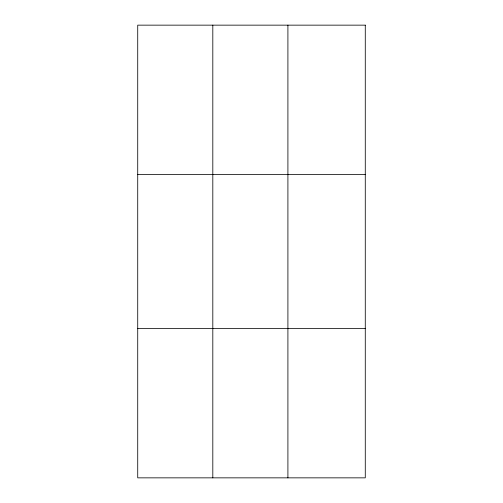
<?xml version="1.0" encoding="UTF-8"?>
<svg xmlns="http://www.w3.org/2000/svg" width="503" height="503" viewBox="0 0 503 503"><rect width="100%" height="100%" fill="white"/><g stroke="black" fill="none" stroke-linecap="round" stroke-linejoin="round"><path stroke-width="0.75" d="M212.813 25.15L212.813 477.85M287.911 25.15L287.911 477.85M137.721 174.541L365.279 174.541M137.721 328.459L365.279 328.459M365.279 25.15L365.279 477.85L137.721 477.85L137.721 25.15L365.279 25.15"/></g></svg>
